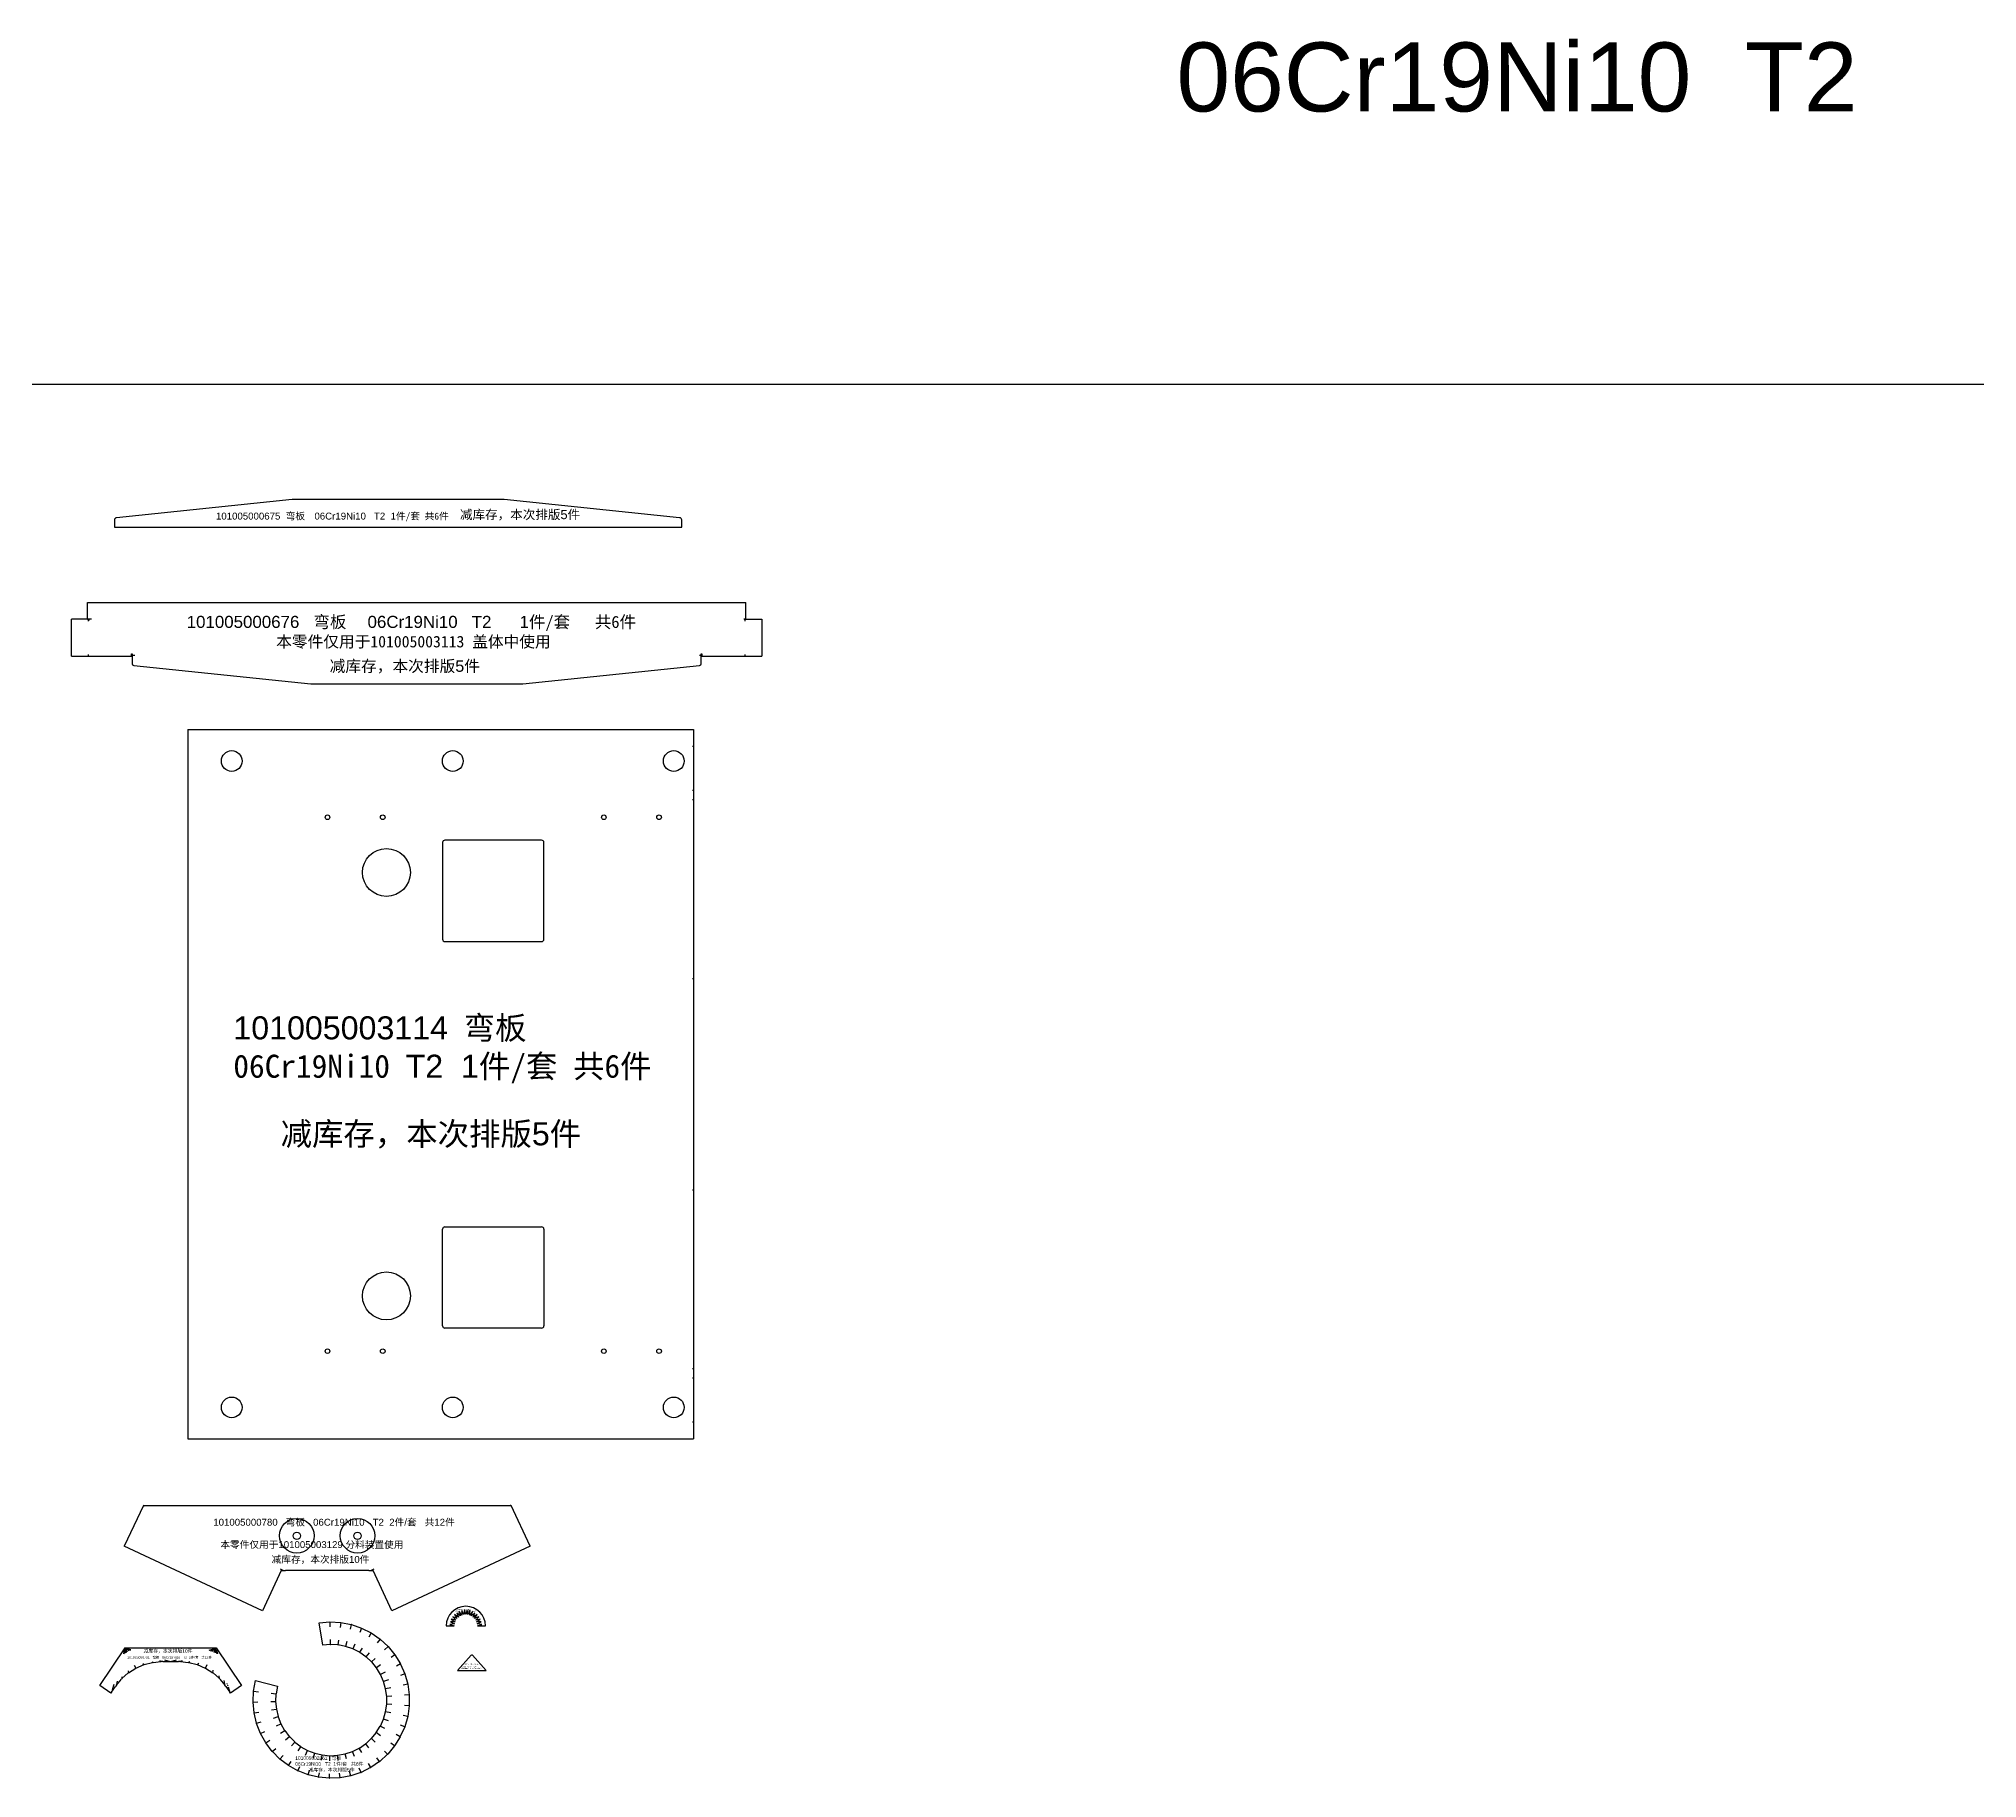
# Model space of a CAD drawing. Extents: x -57734 to 163356, y 2186 to 37537.
# Drawn here: x -20015 to -15806, y 22208 to 25986 of the extents above; entities that cross this region are included whole.
import ezdxf

# ---------------------------------------------------------------- set-up
doc = ezdxf.new("R2010")
doc.units = 0
doc.linetypes.add('CENTERX2', pattern=[20.32, 12.7, -2.54, 2.54, -2.54])
doc.layers.get('0').update_dxf_attribs({"linetype": 'CONTINUOUS'})
doc.styles.get("Standard").update_dxf_attribs({"font": 'arial.ttf'})

# ---------------------------------------------------------------- blocks, each defined once
blk = doc.blocks.new('101005000675板')
at = {"color": 7, "linetype": 'CONTINUOUS'}
for p, q in [((310.5, 60), (-70.8, 20.5)), ((770.5, 60), (311, 60)), ((1152.2, 20.5), (771, 60)), ((-75.3, 15.5), (-75.3, 0)), ((-75.3, 0), (1156.7, 0)), ((1156.7, 0), (1156.7, 15.5))]:
    blk.add_line(p, q, dxfattribs=at)
for centre, start, end in [((311, 55), 90, 95.9163), ((770.5, 55), 84.0837, 90), ((-70.3, 15.5), 95.9163, 180), ((1151.7, 15.5), 0, 84.0837)]:
    blk.add_arc(centre, 5, start, end, dxfattribs=at)
at = {"color": 3, "insert": (145.2, 31.4), "char_height": 15, "width": 513.328, "attachment_point": 1}
blk.add_mtext('101005000675  {\\fSimSun|b0|i0|c134|p54;弯板  }06Cr19Ni10   T2  1{\\fSimSun|b0|i0|c134|p54;件/套 共6件}', dxfattribs=at)
at = {"color": 2, "insert": (675.1, 37.3), "char_height": 20, "width": 284.154, "attachment_point": 1}
blk.add_mtext('减库存，本次排版5件', dxfattribs=at)
blk = doc.blocks.new('101005000676')
at = {"color": 7, "linetype": 'CONTINUOUS'}
for p, q in [((-715, -36.4), (-715, 0)), ((-715, 0), (715, 0)), ((715, -36.4), (715, 0)), ((-749.3, -116.3), (-749.3, -36.4)), ((-715, -36.4), (-749.3, -36.4)), ((715, -36.4), (749.3, -36.4)), ((749.3, -36.4), (749.3, -116.3)), ((-749.3, -116.3), (-619, -116.3)), ((-619, -111.3), (-618, -111.3)), ((-619, -116.3), (-619, -111.3)), ((-618, -111.3), (-618, -133)), ((618, -111.3), (619, -111.3)), ((618, -133), (618, -111.3)), ((619, -111.3), (619, -116.3)), ((619, -116.3), (749.3, -116.3)), ((-614.4, -137), (-230.2, -176.6)), ((230.2, -176.6), (614.4, -137)), ((-229.8, -176.6), (-185.5, -176.6)), ((-185.1, -176.6), (229.8, -176.6))]:
    blk.add_line(p, q, dxfattribs=at)
at = {"color": 6, "linetype": 'CENTERX2'}
for p, q in [((-706.2, -36.2), (-715, -36.2)), ((-713.2, -37.3), (-713.2, -40.8)), ((715, -36.2), (710.6, -36.2)), ((713.2, -40.5), (713.2, -37.3)), ((-713.2, -113.2), (-713.2, -116.3)), ((-618, -114.5), (-612.4, -114.5)), ((613.9, -114.5), (618, -114.5)), ((713.2, -116.3), (713.2, -113.2))]:
    blk.add_line(p, q, dxfattribs=at)
at = {"color": 1}
for p, q in [((-715, -36.4), (-713.2, -37.3)), ((-713.2, -37.3), (-711.3, -38.2)), ((713.2, -37.3), (711.3, -38.2)), ((715, -36.4), (713.2, -37.3))]:
    blk.add_line(p, q, dxfattribs=at)
at = {"color": 7, "linetype": 'CONTINUOUS'}
for centre, start, end in [((-614, -133), 180, 264.114), ((614, -133), 275.886, 0), ((-229.8, -172.6), 264.114, 270), ((-185.3, -172.6), 267.0609, 272.9391), ((229.8, -172.6), 270, 275.886)]:
    blk.add_arc(centre, 4, start, end, dxfattribs=at)
at = {"color": 3, "insert": (-499.5, -28.9), "char_height": 26.25, "width": 1039.802, "attachment_point": 1}
blk.add_mtext('101005000676   {\\fSimSun|b0|i0|c134|p54;弯板} {\\fSimSun|b0|i0|c134|p54;  }06Cr19Ni10   T2      1{\\fSimSun|b0|i0|c134|p54;件/套   共6件}', dxfattribs=at)
at = {"color": 1, "insert": (-305.2, -72.4), "char_height": 25, "width": 667.903, "attachment_point": 1}
blk.add_mtext('{\\fSimSun|b1|i0|c134|p54;\\C2;本零件仅用于101005003113 盖体中使用}', dxfattribs=at)
at = {"color": 2, "insert": (-189, -125.5), "char_height": 25, "width": 355.192, "attachment_point": 1}
blk.add_mtext('减库存，本次排版5件', dxfattribs=at)
blk = doc.blocks.new('101005003114')
at = {"color": 7, "linetype": 'CONTINUOUS'}
for p, q in [((-487.4, 667.1), (610.6, 667.1)), ((-487.4, 667.1), (610.6, 667.1)), ((-487.4, 667.1), (610.6, 667.1)), ((-487.4, 667.1), (-487.4, -873.5)), ((610.6, 667.1), (610.6, -873.5)), ((65.6, 421.7), (65.6, 211.7)), ((280.6, 426.7), (70.6, 426.7)), ((285.6, 211.7), (285.6, 421.7)), ((70.6, 206.7), (280.6, 206.7)), ((65.6, -628.1), (65.6, -418.1)), ((70.6, -413.1), (280.6, -413.1)), ((285.6, -418.1), (285.6, -628.1)), ((280.6, -633.1), (70.6, -633.1)), ((-487.4, -873.5), (610.6, -873.5))]:
    blk.add_line(p, q, dxfattribs=at)
at = {"color": 7, "linetype": 'CENTERX2'}
for p, q in [((608.6, 631), (610.6, 631)), ((608.6, 535.7), (610.6, 535.7)), ((608.6, 515.1), (610.6, 515.1)), ((608.6, 126.7), (610.6, 126.7)), ((610.6, -333.1), (608.6, -333.1)), ((610.6, -721.5), (608.6, -721.5)), ((610.6, -742.1), (608.6, -742.1)), ((610.6, -837.4), (608.6, -837.4))]:
    blk.add_line(p, q, dxfattribs=at)
at = {"color": 6, "linetype": 'CONTINUOUS'}
for centre, radius in [((-392.4, 598.8), 22.5), ((87.6, 598.8), 22.5), ((567.6, 598.8), 22.5), ((-184.4, 476.7), 5), ((-64.4, 476.7), 5), ((415.6, 476.7), 5), ((535.6, 476.7), 5), ((-184.4, -683.1), 5), ((-64.4, -683.1), 5), ((415.6, -683.1), 5), ((535.6, -683.1), 5), ((-392.4, -805.2), 22.5), ((87.6, -805.2), 22.5), ((567.6, -805.2), 22.5)]:
    blk.add_circle(centre, radius, dxfattribs=at)
at = {"color": 7, "linetype": 'CONTINUOUS'}
for centre in [(-56.4, 356.7), (-56.4, -563.1)]:
    blk.add_circle(centre, 52, dxfattribs=at)
for centre, start, end in [((70.6, 421.7), 90, 180), ((280.6, 421.7), 0, 90), ((70.6, 211.7), 180, 270), ((280.6, 211.7), 270, 0), ((70.6, -418.1), 90, 180), ((280.6, -418.1), 0, 90), ((70.6, -628.1), 180, 270), ((280.6, -628.1), 270, 0)]:
    blk.add_arc(centre, 5, start, end, dxfattribs=at)
at = {"color": 3, "insert": (-388.9, 44.2), "char_height": 50, "width": 960.4, "attachment_point": 1}
blk.add_mtext('101005003114{\\fSimSun|b0|i0|c134|p54; 弯板 06Cr19Ni10 }T2  1{\\fSimSun|b0|i0|c134|p54;件/套 共6件}', dxfattribs=at)
at = {"color": 2, "insert": (-286.2, -186), "char_height": 50, "width": 710.385, "attachment_point": 1}
blk.add_mtext('减库存，本次排版5件', dxfattribs=at)
blk = doc.blocks.new('101005000780___弯板_3129_')
at = {"color": 7, "linetype": 'CONTINUOUS'}
for p, q in [((-49364.3, 42490), (-49405.8, 42401.2)), ((-49364.3, 42490), (-48565.8, 42490)), ((-48524.3, 42401.2), (-48565.8, 42490)), ((-49105.8, 42261.2), (-49405.8, 42401.2)), ((-48524.3, 42401.2), (-48824.3, 42261.2)), ((-49065.2, 42348.2), (-49105.8, 42261.2)), ((-49065.2, 42348.2), (-49055.6, 42348.4)), ((-48874.5, 42348.4), (-49055.6, 42348.4)), ((-48874.5, 42348.4), (-48864.9, 42348.2)), ((-48824.3, 42261.2), (-48864.9, 42348.2))]:
    blk.add_line(p, q, dxfattribs=at)
at = {"color": 6, "linetype": 'CENTERX2'}
for p, q in [((-49360.8, 42488.5), (-49364.1, 42490)), ((-48566, 42490), (-48567.3, 42489.5)), ((-49060.4, 42348.3), (-49066.6, 42351.2)), ((-48863.7, 42351.1), (-48869.7, 42348.3))]:
    blk.add_line(p, q, dxfattribs=at)
at = {"color": 6, "linetype": 'CONTINUOUS'}
for centre in [(-49031.1, 42424), (-48899.1, 42424)]:
    blk.add_circle(centre, 37.5, dxfattribs=at)
blk.add_circle((-49031.1, 42424), 8)
at = {"color": 7, "linetype": 'CONTINUOUS'}
blk.add_circle((-48899.1, 42424), 8, dxfattribs=at)
at = {"color": 3, "insert": (-49212.4, 42460.9), "char_height": 15, "width": 536.081, "attachment_point": 1}
blk.add_mtext('101005000780   {\\fSimSun|b0|i0|c134|p54;弯板}   06Cr19Ni10   T2  2{\\fSimSun|b0|i0|c134|p54;件}/{\\fSimSun|b0|i0|c134|p54;套}   {\\fSimSun|b0|i0|c134|p54;共}12{\\fSimSun|b0|i0|c134|p54;件}', dxfattribs=at)
at = {"color": 2, "char_height": 15, "attachment_point": 1}
for s, insert, width in [('{\\fSimSun|b0|i0|c134|p2;本零件仅用于}101005003129 {\\fSimSun|b0|i0|c134|p2;分料装置使用}', (-49197, 42412.3), 480.995), ('{\\fSimSun|b0|i0|c134|p2;减库存，本次排版}10{\\fSimSun|b0|i0|c134|p2;件}', (-49085.7, 42380.2), 240.959)]:
    blk.add_mtext(s, dxfattribs=dict(at, insert=insert, width=width))
blk = doc.blocks.new('101005000781___弯板')
at = {"color": 7, "linetype": 'CONTINUOUS'}
for p, q in [((2694, -2928.8), (2749.4, -2847.1)), ((2749.4, -2847.1), (2946.7, -2847.1)), ((2946.7, -2847.1), (3002.2, -2928.8)), ((2742.1, -2914), (2756.1, -2901.7)), ((2756.5, -2901.3), (2756.1, -2901.7)), ((2756.5, -2901.3), (2772.5, -2891.1)), ((2772.8, -2890.9), (2772.5, -2891.1)), ((2772.8, -2890.9), (2790.3, -2883.4)), ((2790.8, -2883.3), (2790.3, -2883.4)), ((2790.8, -2883.3), (2808.8, -2878.6)), ((2810.1, -2878.6), (2808.8, -2878.6)), ((2810.1, -2878.6), (2827, -2876.7)), ((2830.9, -2877), (2827, -2876.7)), ((2830.9, -2877), (2848.1, -2876.7)), ((2848.1, -2876.7), (2865.3, -2877)), ((2869.2, -2876.7), (2865.3, -2877)), ((2869.2, -2876.7), (2886.1, -2878.6)), ((2887.4, -2878.6), (2886.1, -2878.6)), ((2887.4, -2878.6), (2905.4, -2883.3)), ((2905.9, -2883.4), (2905.4, -2883.3)), ((2905.9, -2883.4), (2923.4, -2890.9)), ((2923.6, -2891.1), (2923.4, -2890.9)), ((2923.6, -2891.1), (2939.7, -2901.3)), ((2940.1, -2901.7), (2939.7, -2901.3)), ((2940.1, -2901.7), (2954, -2914)), ((2718.3, -2945.2), (2694, -2928.8)), ((2719.7, -2943.7), (2718.3, -2945.2)), ((2719.7, -2943.7), (2728.4, -2931.3)), ((2730.4, -2927.9), (2728.4, -2931.3)), ((2730.4, -2927.9), (2741.4, -2915)), ((2742.1, -2914), (2741.4, -2915)), ((2954.8, -2915), (2954, -2914)), ((2954.8, -2915), (2965.8, -2927.9)), ((2967.8, -2931.3), (2965.8, -2927.9)), ((2967.8, -2931.3), (2976.5, -2943.7)), ((2977.9, -2945.2), (2976.5, -2943.7)), ((3002.2, -2928.8), (2977.9, -2945.2))]:
    blk.add_line(p, q, dxfattribs=at)
at = {"color": 6, "linetype": 'CENTERX2'}
for p, q in [((2749.5, -2847.4), (2745.2, -2861.1)), ((2747.9, -2852.7), (2745.9, -2860.7)), ((2748.9, -2848), (2747.6, -2859.6)), ((2749.1, -2847.6), (2750.5, -2857.9)), ((2750, -2847.1), (2757.3, -2853.7)), ((2750.4, -2847.1), (2759.8, -2852.1)), ((2752.5, -2848.2), (2761.7, -2851)), ((2755, -2849), (2761.2, -2851.3)), ((2931.4, -2851.9), (2941.3, -2848.9)), ((2932.4, -2852.3), (2941.1, -2849)), ((2934.4, -2853.2), (2941.9, -2849.2)), ((2937.8, -2854.7), (2945.7, -2847.6)), ((2945.7, -2858.1), (2947, -2848.2)), ((2948.5, -2859.4), (2947.8, -2852.3)), ((2950.7, -2860.3), (2948.3, -2852.6)), ((2950.1, -2860), (2948.3, -2852.8)), ((2755.7, -2897.1), (2756.3, -2901.5)), ((2769.2, -2884.4), (2772.7, -2891)), ((2788, -2881.1), (2790.6, -2883.3)), ((2807.6, -2877.6), (2809.5, -2878.6)), ((2823.6, -2874.8), (2828.9, -2876.9)), ((2834.7, -2872.9), (2847.5, -2876.7)), ((2848.7, -2876.7), (2862.6, -2872.6)), ((2867.2, -2876.9), (2873.8, -2874.4)), ((2886.7, -2878.6), (2889.8, -2877)), ((2905.6, -2883.3), (2909.2, -2880.1)), ((2923.5, -2891), (2927.7, -2883.1)), ((2939.9, -2901.5), (2940.7, -2895.6)), ((2724.6, -2926.5), (2719, -2944.5)), ((2731.7, -2919.8), (2729.4, -2929.6)), ((2742.3, -2909.8), (2741.8, -2914.5)), ((2954.4, -2914.5), (2953.7, -2908)), ((2966.8, -2929.6), (2964, -2917.8)), ((2977.2, -2944.5), (2970.9, -2924.4))]:
    blk.add_line(p, q, dxfattribs=at)
at = {"color": 1, "linetype": 'CENTERX2'}
for p, q in [((2749.4, -2847.1), (2754, -2855.7)), ((2941.8, -2856.4), (2946.7, -2847.1))]:
    blk.add_line(p, q, dxfattribs=at)
at = {"color": 2, "insert": (2789.2, -2850.2), "char_height": 7.5, "width": 113.636, "attachment_point": 1}
blk.add_mtext('{\\fSimSun|b0|i0|c134|p2;减库存，本次排版}10{\\fSimSun|b0|i0|c134|p2;件}', dxfattribs=at)
at = {"color": 3, "insert": (2753.8, -2865.2), "char_height": 5.25, "width": 185.517, "attachment_point": 1}
blk.add_mtext('101005000781   {\\fSimSun|b0|i0|c134|p54;弯板}   06Cr19Ni10   T2  2{\\fSimSun|b0|i0|c134|p54;件}/{\\fSimSun|b0|i0|c134|p54;套}   {\\fSimSun|b0|i0|c134|p54;共}12{\\fSimSun|b0|i0|c134|p54;件}', dxfattribs=at)
blk = doc.blocks.new('101005002861___弯板')
at = {"color": 7, "linetype": 'CONTINUOUS'}
for p, q in [((2820.2, -3060.2), (2843.4, -3058.2)), ((2827.8, -3108.7), (2820.2, -3060.2)), ((2827.8, -3108.7), (2820.2, -3060.2)), ((2827.8, -3108.7), (2820.2, -3060.2)), ((2843.7, -3058.2), (2843.4, -3058.2)), ((2843.7, -3058.2), (2866.9, -3059.4)), ((2867.1, -3059.5), (2866.9, -3059.4)), ((2867.1, -3059.5), (2889.9, -3063.9)), ((2890.2, -3063.9), (2889.9, -3063.9)), ((2890.2, -3063.9), (2912.1, -3071.4)), ((2912.4, -3071.6), (2912.1, -3071.4)), ((2912.4, -3071.6), (2933.1, -3082)), ((2844.2, -3107.3), (2827.8, -3108.7)), ((2844.2, -3107.3), (2844.5, -3107.3)), ((2860.9, -3108.1), (2844.5, -3107.3)), ((2860.9, -3108.1), (2861.2, -3108.2)), ((2877.3, -3111.3), (2861.2, -3108.2)), ((2877.3, -3111.3), (2877.6, -3111.4)), ((2893.1, -3116.7), (2877.6, -3111.4)), ((2933.3, -3082.1), (2933.1, -3082)), ((2933.3, -3082.1), (2952.4, -3095.4)), ((2952.6, -3095.5), (2952.4, -3095.4)), ((2952.6, -3095.5), (2969.7, -3111.2)), ((2969.9, -3111.4), (2969.7, -3111.2)), ((2969.9, -3111.4), (2984.6, -3129.4)), ((2893.1, -3116.7), (2893.4, -3116.8)), ((2908, -3124.2), (2893.4, -3116.8)), ((2908, -3124.2), (2908.2, -3124.3)), ((2921.7, -3133.7), (2908.2, -3124.3)), ((2921.7, -3133.7), (2922, -3133.8)), ((2934, -3145), (2922, -3133.8)), ((2934, -3145), (2934.2, -3145.1)), ((2944.6, -3157.8), (2934.2, -3145.1)), ((2984.7, -3129.6), (2984.6, -3129.4)), ((2984.7, -3129.6), (2996.9, -3149.4)), ((2997, -3149.6), (2996.9, -3149.4)), ((2997, -3149.6), (3006.3, -3170.9)), ((2677.7, -3208.7), (2681.9, -3185.7)), ((2681.9, -3185.7), (2729.5, -3198)), ((2729.5, -3198), (2726.5, -3214.2)), ((2944.6, -3157.8), (2944.8, -3158.1)), ((2953.4, -3172.1), (2944.8, -3158.1)), ((2953.4, -3172.1), (2953.5, -3172.3)), ((2960.1, -3187.3), (2953.5, -3172.3)), ((2960.1, -3187.3), (2960.2, -3187.6)), ((2964.6, -3203.4), (2960.2, -3187.6)), ((3006.4, -3171.1), (3006.3, -3170.9)), ((3006.4, -3171.1), (3012.6, -3193.5)), ((3012.7, -3193.7), (3012.6, -3193.5)), ((3012.7, -3193.7), (3015.8, -3216.7)), ((2676.7, -3232.1), (2677.7, -3208.9)), ((2676.7, -3232.1), (2676.7, -3232.4)), ((2678.9, -3255.5), (2676.7, -3232.4)), ((2677.7, -3208.7), (2677.7, -3208.9)), ((2726.4, -3214.5), (2725.7, -3230.9)), ((2725.7, -3231.2), (2725.7, -3230.9)), ((2725.7, -3231.2), (2727.3, -3247.5)), ((2726.4, -3214.5), (2726.5, -3214.2)), ((2964.5, -3253.2), (2966.8, -3236.9)), ((2964.6, -3203.4), (2964.6, -3203.7)), ((2966.9, -3219.9), (2964.6, -3203.7)), ((2966.8, -3236.6), (2966.9, -3220.2)), ((2966.8, -3236.6), (2966.8, -3236.9)), ((2966.9, -3219.9), (2966.9, -3220.2)), ((3015.7, -3240.5), (3012.4, -3263.4)), ((3015.8, -3217), (3015.7, -3240.2)), ((3015.7, -3240.5), (3015.7, -3240.2)), ((3015.8, -3217), (3015.8, -3216.7)), ((2678.9, -3255.5), (2678.9, -3255.7)), ((2684.2, -3278.3), (2678.9, -3255.7)), ((2684.2, -3278.3), (2684.3, -3278.6)), ((2692.7, -3300.2), (2684.3, -3278.6)), ((2727.3, -3247.8), (2727.3, -3247.5)), ((2727.3, -3247.8), (2731.1, -3263.7)), ((2731.2, -3264), (2731.1, -3263.7)), ((2731.2, -3264), (2737.1, -3279.3)), ((2737.2, -3279.5), (2737.1, -3279.3)), ((2737.2, -3279.5), (2745.2, -3293.9)), ((2953.1, -3284.5), (2959.8, -3269.5)), ((2959.9, -3269.2), (2959.8, -3269.5)), ((2959.9, -3269.2), (2964.4, -3253.4)), ((2964.5, -3253.2), (2964.4, -3253.4)), ((3012.4, -3263.7), (3006, -3286)), ((3012.4, -3263.7), (3012.4, -3263.4)), ((2692.7, -3300.2), (2692.8, -3300.4)), ((2704.2, -3320.7), (2692.8, -3300.4)), ((2704.2, -3320.7), (2704.3, -3320.9)), ((2718.3, -3339.4), (2704.3, -3320.9)), ((2745.4, -3294.1), (2745.2, -3293.9)), ((2745.4, -3294.1), (2755.3, -3307.2)), ((2755.5, -3307.4), (2755.3, -3307.2)), ((2755.5, -3307.4), (2767.1, -3319)), ((2767.3, -3319.2), (2767.1, -3319)), ((2767.3, -3319.2), (2780.4, -3329.1)), ((2907.5, -3332.1), (2921.1, -3322.9)), ((2921.3, -3322.7), (2921.1, -3322.9)), ((2921.3, -3322.7), (2933.4, -3311.7)), ((2933.6, -3311.5), (2933.4, -3311.7)), ((2933.6, -3311.5), (2944.1, -3298.8)), ((2944.3, -3298.6), (2944.1, -3298.8)), ((2944.3, -3298.6), (2953, -3284.7)), ((2953.1, -3284.5), (2953, -3284.7)), ((2996.3, -3307.7), (2984, -3327.4)), ((2996.3, -3307.7), (2996.4, -3307.4)), ((3005.9, -3286.2), (2996.4, -3307.4)), ((3005.9, -3286.2), (3006, -3286)), ((2718.3, -3339.4), (2718.5, -3339.6)), ((2734.9, -3356), (2718.5, -3339.6)), ((2734.9, -3356), (2735.1, -3356.2)), ((2753.6, -3370.2), (2735.1, -3356.2)), ((2780.6, -3329.2), (2780.4, -3329.1)), ((2780.6, -3329.2), (2795, -3337.2)), ((2795.2, -3337.3), (2795, -3337.2)), ((2795.2, -3337.3), (2810.5, -3343.3)), ((2810.8, -3343.3), (2810.5, -3343.3)), ((2810.8, -3343.3), (2826.8, -3347.1)), ((2827, -3347.2), (2826.8, -3347.1)), ((2827, -3347.2), (2843.4, -3348.7)), ((2843.6, -3348.7), (2843.4, -3348.7)), ((2843.6, -3348.7), (2860.1, -3347.9)), ((2860.3, -3347.9), (2860.1, -3347.9)), ((2860.3, -3347.9), (2876.5, -3344.9)), ((2876.7, -3344.8), (2876.5, -3344.9)), ((2876.7, -3344.8), (2892.3, -3339.6)), ((2892.6, -3339.5), (2892.3, -3339.6)), ((2892.6, -3339.5), (2907.3, -3332.2)), ((2907.5, -3332.1), (2907.3, -3332.2)), ((2951.4, -3361.4), (2932.3, -3374.4)), ((2951.4, -3361.4), (2951.6, -3361.2)), ((2968.8, -3345.6), (2951.6, -3361.2)), ((2968.8, -3345.6), (2969, -3345.4)), ((2983.9, -3327.6), (2969, -3345.4)), ((2983.9, -3327.6), (2984, -3327.4)), ((2753.6, -3370.2), (2753.8, -3370.3)), ((2774.1, -3381.6), (2753.8, -3370.3)), ((2774.1, -3381.6), (2774.4, -3381.7)), ((2796, -3390.1), (2774.4, -3381.7)), ((2796, -3390.1), (2796.3, -3390.2)), ((2818.8, -3395.5), (2796.3, -3390.2)), ((2818.8, -3395.5), (2819.1, -3395.6)), ((2842.2, -3397.7), (2819.1, -3395.6)), ((2842.2, -3397.7), (2842.5, -3397.7)), ((2865.7, -3396.7), (2842.5, -3397.7)), ((2865.7, -3396.7), (2865.9, -3396.6)), ((2888.7, -3392.4), (2865.9, -3396.6)), ((2888.7, -3392.4), (2889, -3392.3)), ((2911, -3385), (2889, -3392.3)), ((2911, -3385), (2911.3, -3384.9)), ((2932, -3374.6), (2911.3, -3384.9)), ((2932, -3374.6), (2932.3, -3374.4))]:
    blk.add_line(p, q, dxfattribs=at)
at = {"color": 6, "linetype": 'CENTERX2'}
for p, q in [((2843.6, -3058.2), (2843.7, -3068.9)), ((2867, -3059.5), (2865.7, -3070.1)), ((2890, -3063.9), (2887.3, -3074.2)), ((2912.3, -3071.5), (2908.2, -3081.2)), ((2844.2, -3096.7), (2844.4, -3107.3)), ((2862.3, -3097.6), (2861, -3108.2)), ((2880.2, -3101), (2877.4, -3111.3)), ((2897.4, -3106.8), (2893.2, -3116.7)), ((2913.7, -3115), (2908.1, -3124.2)), ((2933.2, -3082.1), (2927.8, -3091.1)), ((2952.5, -3095.4), (2946, -3103.6)), ((2969.8, -3111.3), (2962.2, -3118.5)), ((2928.6, -3125.3), (2921.8, -3133.7)), ((2942.1, -3137.5), (2934.1, -3145.1)), ((2953.7, -3151.6), (2944.7, -3157.9)), ((2984.7, -3129.5), (2976.3, -3135.5)), ((2996.9, -3149.5), (2987.8, -3154.2)), ((2963.3, -3167.1), (2953.4, -3172.2)), ((2970.6, -3183.7), (2960.1, -3187.5)), ((3006.3, -3171), (2996.7, -3174.4)), ((3012.7, -3193.6), (3002.7, -3195.7)), ((2676.7, -3232.2), (2687.3, -3232)), ((2677.7, -3208.8), (2688.3, -3210)), ((2715, -3231.3), (2725.7, -3231)), ((2715.8, -3213.1), (2726.4, -3214.3)), ((2975.6, -3201.3), (2964.6, -3203.5)), ((2978.1, -3237.6), (2966.8, -3236.8)), ((2978.1, -3219.3), (2966.9, -3220.1)), ((3015.7, -3240.3), (3005.7, -3239.6)), ((3015.8, -3216.9), (3005.8, -3217.5)), ((2678.9, -3255.6), (2689.3, -3253.9)), ((2684.3, -3278.4), (2694.3, -3275.3)), ((2716.7, -3249.4), (2727.3, -3247.6)), ((2720.8, -3267.1), (2731.1, -3263.9)), ((2727.3, -3284.1), (2737.2, -3279.4)), ((2970.5, -3273.2), (2959.8, -3269.3)), ((2975.5, -3255.7), (2964.4, -3253.3)), ((3005.9, -3286.1), (2996.6, -3282.7)), ((3012.4, -3263.6), (3002.6, -3261.5)), ((2692.8, -3300.3), (2702.2, -3295.9)), ((2704.2, -3320.8), (2712.9, -3315.1)), ((2736.1, -3300), (2745.3, -3294)), ((2747.1, -3314.5), (2755.4, -3307.3)), ((2759.9, -3327.5), (2767.2, -3319.1)), ((2928.3, -3331.8), (2921.2, -3322.8)), ((2941.8, -3319.5), (2933.5, -3311.6)), ((2953.5, -3305.4), (2944.2, -3298.7)), ((2963.1, -3289.9), (2953, -3284.6)), ((2984, -3327.5), (2976, -3321.7)), ((2996.4, -3307.6), (2987.6, -3302.9)), ((2718.4, -3339.5), (2726.2, -3332.8)), ((2735, -3356.1), (2741.7, -3348.4)), ((2753.7, -3370.3), (2759.3, -3361.7)), ((2774.4, -3338.5), (2780.5, -3329.2)), ((2790.3, -3347.4), (2795.1, -3337.3)), ((2807.3, -3354.1), (2810.7, -3343.3)), ((2825.1, -3358.3), (2826.9, -3347.1)), ((2843.2, -3360), (2843.5, -3348.7)), ((2861.5, -3359.2), (2860.2, -3347.9)), ((2879.5, -3355.9), (2876.6, -3344.9)), ((2896.8, -3350.2), (2892.4, -3339.6)), ((2913.2, -3342.1), (2907.4, -3332.2)), ((2932.2, -3374.5), (2927.2, -3366)), ((2951.5, -3361.3), (2945.4, -3353.5)), ((2968.9, -3345.5), (2961.8, -3338.7)), ((2774.2, -3381.7), (2778.5, -3372.5)), ((2796.1, -3390.2), (2799.1, -3380.5)), ((2819, -3395.5), (2820.6, -3385.7)), ((2842.3, -3397.7), (2842.6, -3387.8)), ((2865.8, -3396.7), (2864.7, -3386.8)), ((2888.9, -3392.4), (2886.4, -3382.8)), ((2911.1, -3384.9), (2907.4, -3375.8))]:
    blk.add_line(p, q, dxfattribs=at)
at = {"color": 3, "insert": (2768.3, -3350.3), "char_height": 7.5, "width": 159.985, "attachment_point": 1}
blk.add_mtext('101005002861   {\\fSimSun|b0|i0|c134|p54;弯板}   06Cr19Ni10   T2  1{\\fSimSun|b0|i0|c134|p54;件}/{\\fSimSun|b0|i0|c134|p54;套}   {\\fSimSun|b0|i0|c134|p54;共}6{\\fSimSun|b0|i0|c134|p54;件}', dxfattribs=at)
at = {"color": 2, "insert": (2796.9, -3375.5), "char_height": 7.5, "width": 106.558, "attachment_point": 1}
blk.add_mtext('减库存，本次排版5件', dxfattribs=at)
blk = doc.blocks.new('101005003133___半圆环')
at = {"color": 7, "linetype": 'CONTINUOUS'}
for p, q in [((-101736.2, 11705.5), (-101729.5, 11698.1)), ((-101727, 11701.7), (-101736.2, 11705.5)), ((-101723.9, 11704.7), (-101732.3, 11710.1)), ((-101732.3, 11710.1), (-101727, 11701.7)), ((-101720.3, 11707.2), (-101727.7, 11714)), ((-101727.7, 11714), (-101723.9, 11704.7)), ((-101716.4, 11709.1), (-101722.5, 11717)), ((-101722.5, 11717), (-101720.3, 11707.2)), ((-101712.2, 11710.2), (-101716.8, 11719.1)), ((-101716.8, 11719.1), (-101716.4, 11709.1)), ((-101710.8, 11720.2), (-101712.2, 11710.2)), ((-101707.8, 11710.6), (-101710.8, 11720.2)), ((-101704.8, 11720.2), (-101707.8, 11710.6)), ((-101703.5, 11710.2), (-101704.8, 11720.2)), ((-101698.8, 11719.1), (-101703.5, 11710.2)), ((-101699.3, 11709.1), (-101698.8, 11719.1)), ((-101693.1, 11717), (-101699.3, 11709.1)), ((-101695.3, 11707.2), (-101693.1, 11717)), ((-101687.9, 11714), (-101695.3, 11707.2)), ((-101691.7, 11704.7), (-101687.9, 11714)), ((-101683.3, 11710.1), (-101691.7, 11704.7)), ((-101688.7, 11701.7), (-101683.3, 11710.1)), ((-101679.4, 11705.5), (-101688.7, 11701.7)), ((-101686.2, 11698.1), (-101679.4, 11705.5)), ((-101750.3, 11685.6), (-101732.8, 11685.6)), ((-101732.4, 11689.9), (-101742.4, 11688.6)), ((-101742.4, 11688.6), (-101732.8, 11685.6)), ((-101731.3, 11694.1), (-101741.3, 11694.6)), ((-101741.3, 11694.6), (-101732.4, 11689.9)), ((-101729.5, 11698.1), (-101739.3, 11700.3)), ((-101739.3, 11700.3), (-101731.3, 11694.1)), ((-101676.4, 11700.3), (-101686.2, 11698.1)), ((-101684.3, 11694.1), (-101676.4, 11700.3)), ((-101674.3, 11694.6), (-101684.3, 11694.1)), ((-101683.2, 11689.9), (-101674.3, 11694.6)), ((-101673.2, 11688.6), (-101683.2, 11689.9)), ((-101682.8, 11685.6), (-101673.2, 11688.6)), ((-101682.8, 11685.6), (-101665.3, 11685.6))]:
    blk.add_line(p, q, dxfattribs=at)
blk.add_arc((-101707.8, 11685.6), 42.5, 0, 180, dxfattribs=at)
at = {"color": 3, "insert": (-101729.9, 11722.1), "char_height": 2.25, "width": 48.103, "attachment_point": 1}
blk.add_mtext('101005003133  {\\fSimSun|b0|i0|c134|p54; 半圆环}  06Cr19Ni10  T2   2{\\fSimSun|b0|i0|c134|p54;件}/{\\fSimSun|b0|i0|c134|p54;套}   {\\fSimSun|b0|i0|c134|p54;共}12{\\fSimSun|b0|i0|c134|p54;件}', dxfattribs=at)
at = {"color": 2, "insert": (-101725.3, 11714.3), "char_height": 2.25, "width": 33.72, "attachment_point": 1}
blk.add_mtext('{\\fSimSun|b0|i0|c134|p2;减库存，本次排版}10{\\fSimSun|b0|i0|c134|p2;件}', dxfattribs=at)
blk = doc.blocks.new('101005002381-B___下弯板-B')
at = {"color": 7, "linetype": 'CONTINUOUS'}
for p, q in [((9804.5, -2143.6), (9775, -2176.5)), ((9837, -2176.5), (9807.4, -2143.6)), ((9775, -2176.5), (9837, -2176.5))]:
    blk.add_line(p, q, dxfattribs=at)
blk.add_arc((9806, -2145), 2, 41.9479, 138.0521, dxfattribs=at)
at = {"color": 3, "insert": (9783.1, -2167.6), "char_height": 2.1, "width": 46.453, "attachment_point": 1}
blk.add_mtext('101005002381-B  {\\fSimSun|b0|i0|c134|p54;下弯板-B} {\\fSimSun|b0|i0|c134|p54;  }06Cr19Ni10   T2   2{\\fSimSun|b0|i0|c134|p54;件/套 共12件}', dxfattribs=at)
at = {"color": 2, "insert": (9790.3, -2161.7), "char_height": 2.1, "width": 31.549, "attachment_point": 1}
blk.add_mtext('{\\fSimSun|b0|i0|c134|p2;减库存，实际下料}10{\\fSimSun|b0|i0|c134|p2;件}', dxfattribs=at)

msp = doc.modelspace()

# ---------------------------------------------------------------- linework, layer by layer
at = {"color": 1}
msp.add_line((-57734.46381, 25235.63765), (163355.72875, 25235.63765), dxfattribs=at)

# ---------------------------------------------------------------- block references
for name, p in [('101005000675板', (-19775.73664, 24925.33278)), ('101005000676', (-19194.62328, 24761.49034)), ('101005003114', (-19203.88329, 23818.43298)), ('101005000780___弯板_3129_', (29576.04501, -19689.66223)), ('101005003133___半圆环', (82619.90662, 10852.9626)), ('101005002861___弯板', (-22226.59212, 25605.37133)), ('101005000781___弯板', (-22577.02705, 25337.96138)), ('101005002381-B___下弯板-B', (-28880.98275, 24618.35306))]:
    msp.add_blockref(name, p, dxfattribs=at)

# ---------------------------------------------------------------- texts
at = {"color": 1, "insert": (-17544.51326, 25978.11935), "char_height": 150, "width": 2389.4800504, "attachment_point": 1}
msp.add_mtext('06Cr19Ni10  T2', dxfattribs=at)

doc.saveas('drawing.dxf')
